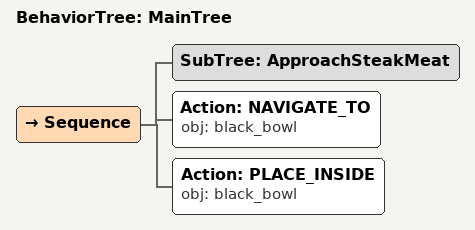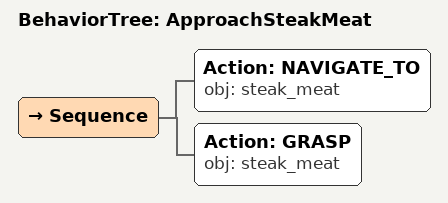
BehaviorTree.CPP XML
<root main_tree_to_execute="MainTree">
  <BehaviorTree ID="MainTree">
    <Sequence>
      <!-- Execute subtree ApproachSteakMeat -->
      <SubTree ID="ApproachSteakMeat" />
      <!-- Navigate to black_bowl -->
      <Action ID="NAVIGATE_TO" obj="black_bowl" />
      <!-- Place inside black_bowl -->
      <Action ID="PLACE_INSIDE" obj="black_bowl" />
    </Sequence>
  </BehaviorTree>
  <!-- Subtree definition ApproachSteakMeat -->
  <BehaviorTree ID="ApproachSteakMeat">
    <Sequence>
      <!-- Navigate to steak_meat -->
      <Action ID="NAVIGATE_TO" obj="steak_meat" />
      <!-- Grasp steak_meat -->
      <Action ID="GRASP" obj="steak_meat" />
    </Sequence>
  </BehaviorTree>
</root>
